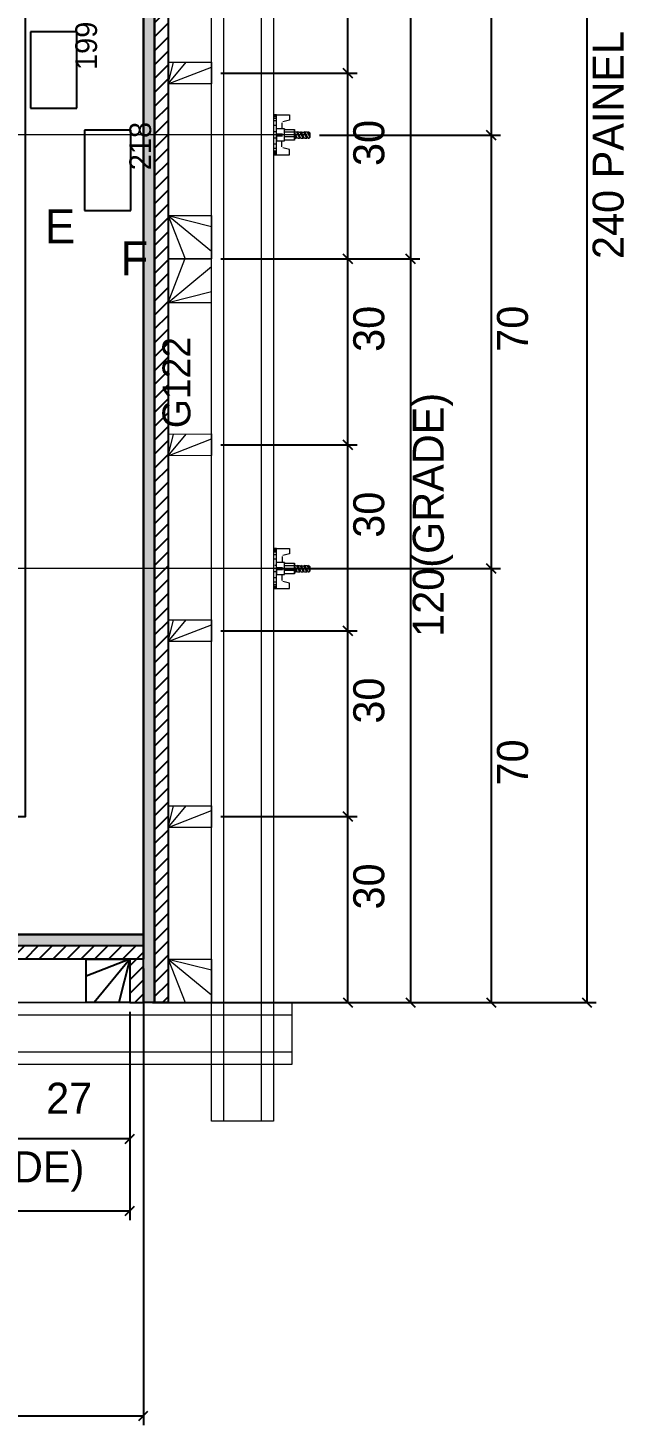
# Model space of a CAD drawing. Header units: metres. Extents: x 4937 to 9017, y 4087 to 4819.
# Drawn here: x 5275.8 to 5468.1, y 4087.2 to 4538.2 of the extents above; entities that cross this region are included whole.
import ezdxf

# ---------------------------------------------------------------- set-up
doc = ezdxf.new("R2010")
doc.units = ezdxf.units.M
for name, color, linetype in [('CHAPA', 7, 'Continuous'), ('CONCRETO', 7, 'Continuous'), ('COTA', 7, 'Continuous'), ('Hachura', 7, 'Continuous'), ('Madeira', 7, 'Continuous'), ('MEIO_PONT', 7, 'Continuous'), ('Perfil Metálico', 7, 'Continuous'), ('SARRAFO', 7, 'Continuous'), ('TEXTO_GERAL', 7, 'Continuous')]:
    doc.layers.add(name, color=color, linetype=linetype)

msp = doc.modelspace()

# ---------------------------------------------------------------- hatches: boundary and pattern name
at = {"layer": 'Hachura'}
h = msp.add_hatch(color=7, dxfattribs=at)
h.dxf.hatch_style = 1
h.paths.add_polyline_path([(5316.59, 4223.6), (5312.99, 4223.6), (5312.99, 4703.6), (5316.59, 4703.6), (5316.59, 4223.6)])
h = msp.add_hatch(dxfattribs=at)
h.set_pattern_fill('ANSI31')
h.paths.add_polyline_path([(5316.59, 4703.6), (5320.99, 4703.6), (5320.99, 4223.6), (5316.59, 4223.6), (5316.59, 4703.6)])
h = msp.add_hatch(color=7, dxfattribs=at)
h.dxf.hatch_style = 1
h.paths.add_polyline_path([(5312.99, 4245.6), (4960.99, 4245.6), (4960.99, 4242), (5312.99, 4242), (5312.99, 4245.6)])
h = msp.add_hatch(dxfattribs=at)
h.set_pattern_fill('ANSI31')
h.paths.add_polyline_path([(5312.99, 4242), (5312.99, 4237.6), (4960.99, 4237.6), (4960.99, 4242), (5312.99, 4242)])
h = msp.add_hatch(dxfattribs=at)
h.set_pattern_fill('ANSI31')
h.paths.add_polyline_path([(5312.99, 4223.6), (5308.59, 4223.6), (5308.59, 4237.6), (5312.99, 4237.6), (5312.99, 4223.6)])

# ---------------------------------------------------------------- linework, layer by layer
at = {"layer": 'CHAPA', "color": 1, "lineweight": 25}
for p, q in [((5312.99, 4245.6), (5312.99, 4237.6)), ((5312.99, 4237.6), (5309.22, 4237.6))]:
    msp.add_line(p, q, dxfattribs=at)
for points in [[(5316.59, 4223.6), (5312.99, 4223.6), (5312.99, 4703.6), (5316.59, 4703.6)], [(5312.99, 4245.6), (4960.99, 4245.6), (4960.99, 4242), (5312.99, 4242)]]:
    msp.add_lwpolyline(points, close=True, dxfattribs=at)
at = {"layer": 'CONCRETO', "color": 2, "lineweight": 25}
msp.add_lwpolyline([(4982.99, 4245.6), (4982.99, 4283.6), (5274.99, 4283.6), (5274.99, 4681.6), (5312.99, 4681.6), (5312.99, 4245.6)], close=True, dxfattribs=at)
at = {"layer": 'COTA', "color": 241, "lineweight": 25}
for p, q in [((5399.13, 4703.61), (5399.13, 4463.62)), ((5456.02, 4703.6), (5456.02, 4223.6)), ((5425.17, 4623.59), (5425.17, 4503.62)), ((5378.93, 4523.62), (5378.93, 4583.62)), ((5337.99, 4523.62), (5381.93, 4523.62)), ((5337.99, 4523.62), (5381.93, 4523.62)), ((5378.93, 4463.62), (5378.93, 4523.62)), ((5369.8, 4503.62), (5428.17, 4503.62)), ((5369.8, 4503.62), (5428.17, 4503.62)), ((5425.17, 4503.62), (5425.17, 4363.68)), ((5337.98, 4463.61), (5402.13, 4463.61)), ((5337.99, 4463.61), (5381.93, 4463.61)), ((5338.01, 4463.62), (5381.93, 4463.62)), ((5338.01, 4463.62), (5402.13, 4463.62)), ((5378.93, 4403.62), (5378.93, 4463.61)), ((5399.13, 4463.61), (5399.13, 4223.62)), ((5337.99, 4403.62), (5381.93, 4403.62)), ((5337.99, 4403.62), (5381.93, 4403.62)), ((5378.93, 4343.62), (5378.93, 4403.62)), ((5358.03, 4363.68), (5428.17, 4363.68)), ((5358.03, 4363.68), (5428.17, 4363.68)), ((5425.17, 4363.68), (5425.17, 4223.62)), ((5337.99, 4343.62), (5381.93, 4343.62)), ((5337.99, 4343.62), (5381.93, 4343.62)), ((5378.93, 4283.62), (5378.93, 4343.62)), ((5337.99, 4283.62), (5381.93, 4283.62)), ((5337.99, 4283.62), (5381.93, 4283.62)), ((5378.93, 4223.62), (5378.93, 4283.62)), ((5312.99, 4234.6), (5312.99, 4087.19)), ((5315.99, 4223.6), (5459.02, 4223.6)), ((5337.99, 4223.62), (5428.17, 4223.62)), ((5338.01, 4223.62), (5381.93, 4223.62)), ((5338.01, 4223.62), (5402.13, 4223.62)), ((5308.62, 4220.56), (5308.62, 4176.63)), ((5308.62, 4220.56), (5308.62, 4153.33)), ((5308.62, 4179.63), (5254.62, 4179.63)), ((5148.62, 4156.33), (5308.62, 4156.33)), ((4960.99, 4090.19), (5312.99, 4090.19))]:
    msp.add_line(p, q, dxfattribs=at)
at = {"layer": 'COTA', "color": 180, "lineweight": 25}
for p, q in [((5291.54, 4536.93), (5276.54, 4536.93)), ((5276.54, 4536.93), (5276.54, 4512.27)), ((5291.54, 4512.27), (5291.54, 4536.93)), ((5276.54, 4512.27), (5291.54, 4512.27)), ((5308.99, 4505.24), (5293.99, 4505.24)), ((5293.99, 4505.24), (5293.99, 4479.24)), ((5308.99, 4479.24), (5308.99, 4505.24)), ((5293.99, 4479.24), (5308.99, 4479.24))]:
    msp.add_line(p, q, dxfattribs=at)
at = {"layer": 'COTA', "color": 0, "lineweight": 25}
for p, q in [((5380.43, 4522.12), (5377.43, 4525.12)), ((5377.43, 4525.12), (5380.43, 4522.12)), ((5423.67, 4505.12), (5426.67, 4502.12)), ((5426.67, 4502.12), (5423.67, 4505.12)), ((5377.43, 4465.12), (5380.43, 4462.12)), ((5380.43, 4462.11), (5377.43, 4465.11)), ((5397.63, 4465.12), (5400.63, 4462.12)), ((5400.63, 4462.11), (5397.63, 4465.11)), ((5380.43, 4402.12), (5377.43, 4405.12)), ((5377.43, 4405.12), (5380.43, 4402.12)), ((5423.67, 4365.18), (5426.67, 4362.18)), ((5426.67, 4362.18), (5423.67, 4365.18)), ((5380.43, 4342.12), (5377.43, 4345.12)), ((5377.43, 4345.12), (5380.43, 4342.12)), ((5380.43, 4282.12), (5377.43, 4285.12)), ((5377.43, 4285.12), (5380.43, 4282.12)), ((5377.43, 4225.12), (5380.43, 4222.12)), ((5397.63, 4225.12), (5400.63, 4222.12)), ((5423.67, 4225.12), (5426.67, 4222.12)), ((5454.52, 4225.1), (5457.52, 4222.1)), ((5307.12, 4178.13), (5310.12, 4181.13)), ((5307.12, 4154.83), (5310.12, 4157.83)), ((5311.49, 4088.69), (5314.49, 4091.69))]:
    msp.add_line(p, q, dxfattribs=at)
at = {"layer": 'Hachura', "color": 0, "lineweight": 9}
for p, q in [((5355, 4510.14), (5355, 4497.24)), ((5355.91, 4510.14), (5355, 4510.14)), ((5355.92, 4510), (5355, 4510)), ((5355.91, 4497.24), (5355.91, 4510.14)), ((5355.91, 4510.14), (5360.16, 4510.14)), ((5360.16, 4510.14), (5360.16, 4508.46)), ((5355.92, 4509.79), (5355, 4509.79)), ((5355.92, 4509.45), (5355, 4509.45)), ((5355, 4509.19), (5355, 4501.37)), ((5355.92, 4508.99), (5355, 4508.99)), ((5355.92, 4508.15), (5355, 4508.15)), ((5355.92, 4506.72), (5355, 4506.72)), ((5358.49, 4505.62), (5355.91, 4505.62)), ((5357.71, 4507.57), (5357.71, 4505.62)), ((5360.16, 4508.46), (5357.95, 4507.88)), ((5358.49, 4501.75), (5358.49, 4505.62)), ((5358.49, 4505.62), (5358.49, 4505.37)), ((5358.49, 4505.62), (5358.49, 4505.37)), ((5355.91, 4503.68), (5355, 4503.68)), ((5355.15, 4502.73), (5355.59, 4502.73)), ((5355.78, 4504.66), (5355.35, 4504.66)), ((5355.59, 4502.73), (5355.8, 4502.73)), ((5357.91, 4503.89), (5355.91, 4503.89)), ((5355.91, 4503.69), (5355.91, 4501.75)), ((5355.91, 4503.38), (5357.91, 4503.38)), ((5355.91, 4502.4), (5355.91, 4503.04)), ((5355.91, 4497.24), (5355.91, 4502.4)), ((5355.91, 4501.75), (5358.49, 4501.75)), ((5357.71, 4499.81), (5357.71, 4501.75)), ((5358.49, 4505.37), (5361.71, 4505.37)), ((5361.71, 4504.59), (5358.49, 4504.59)), ((5361.71, 4503.04), (5358.49, 4503.04)), ((5361.71, 4502.01), (5358.49, 4502.01)), ((5361.64, 4505.37), (5361.64, 4502.01)), ((5361.71, 4505.37), (5361.71, 4502.01)), ((5362.36, 4504.59), (5361.71, 4504.59)), ((5362.68, 4502.66), (5361.71, 4504.59)), ((5361.71, 4503.82), (5362.34, 4502.55)), ((5361.71, 4503.56), (5362.16, 4502.66)), ((5361.71, 4502.66), (5362.16, 4502.66)), ((5362.36, 4504.59), (5363.32, 4502.66)), ((5362.43, 4504.69), (5363.5, 4502.55)), ((5363.75, 4502.59), (5362.66, 4504.75)), ((5362.68, 4502.66), (5363.32, 4502.66)), ((5363.3, 4504.59), (5362.87, 4504.59)), ((5363.84, 4502.66), (5362.87, 4504.59)), ((5363.3, 4504.59), (5363.52, 4504.59)), ((5363.52, 4504.59), (5364.48, 4502.66)), ((5363.6, 4504.69), (5364.67, 4502.55)), ((5364.91, 4502.59), (5363.82, 4504.75)), ((5363.84, 4502.66), (5364.48, 4502.66)), ((5364.03, 4504.59), (5364.68, 4504.59)), ((5365, 4502.66), (5364.03, 4504.59)), ((5364.27, 4502.66), (5364.48, 4502.66)), ((5364.68, 4504.59), (5365.64, 4502.66)), ((5364.76, 4504.69), (5365.83, 4502.55)), ((5366.07, 4502.59), (5364.98, 4504.75)), ((5365, 4502.66), (5365.64, 4502.66)), ((5366.16, 4502.66), (5365.19, 4504.59)), ((5365.84, 4504.59), (5365.19, 4504.59)), ((5366.16, 4502.66), (5365.19, 4504.59)), ((5365.84, 4504.59), (5366.48, 4503.3)), ((5365.92, 4504.69), (5366.48, 4503.56)), ((5366.48, 4504.08), (5366.15, 4504.75)), ((5366.16, 4502.66), (5366.48, 4502.66)), ((5366.48, 4504.33), (5366.35, 4504.59)), ((5366.48, 4504.59), (5366.8, 4504.27)), ((5366.48, 4504.59), (5366.48, 4502.66)), ((5366.48, 4502.66), (5366.8, 4502.98)), ((5366.8, 4502.98), (5366.8, 4504.27)), ((5355.92, 4500.65), (5355, 4500.65)), ((5355.92, 4499.23), (5355, 4499.23)), ((5355.92, 4498.39), (5355, 4498.39)), ((5355.92, 4497.93), (5355, 4497.93)), ((5355.92, 4497.59), (5355, 4497.59)), ((5355.92, 4497.38), (5355, 4497.38)), ((5355, 4497.24), (5360.14, 4497.24)), ((5360.16, 4498.92), (5357.95, 4499.5)), ((5360.16, 4497.24), (5360.16, 4498.92)), ((5355.03, 4370.14), (5355.03, 4357.24)), ((5355.93, 4370.14), (5355.03, 4370.14)), ((5355.93, 4357.24), (5355.93, 4370.14)), ((5355.93, 4370.14), (5360.19, 4370.14)), ((5360.19, 4370.14), (5360.19, 4368.46)), ((5355.95, 4370), (5355.02, 4370)), ((5355.95, 4369.79), (5355.02, 4369.79)), ((5355.95, 4369.45), (5355.02, 4369.45)), ((5355.95, 4368.99), (5355.02, 4368.99)), ((5355.95, 4368.15), (5355.02, 4368.15)), ((5355.03, 4369.19), (5355.03, 4361.37)), ((5355.95, 4366.72), (5355.03, 4366.72)), ((5357.74, 4367.57), (5357.74, 4365.62)), ((5360.19, 4368.46), (5357.98, 4367.88)), ((5355.93, 4363.68), (5355.03, 4363.68)), ((5355.18, 4362.73), (5355.61, 4362.73)), ((5355.81, 4364.66), (5355.37, 4364.66)), ((5355.61, 4362.73), (5355.83, 4362.73)), ((5358.51, 4365.62), (5355.93, 4365.62)), ((5357.93, 4363.89), (5355.93, 4363.89)), ((5355.93, 4363.69), (5355.93, 4361.75)), ((5355.93, 4363.38), (5357.93, 4363.38)), ((5355.93, 4362.4), (5355.93, 4363.04)), ((5355.93, 4357.24), (5355.93, 4362.4)), ((5355.93, 4361.75), (5358.51, 4361.75)), ((5357.74, 4359.81), (5357.74, 4361.75)), ((5358.51, 4361.75), (5358.51, 4365.62)), ((5358.51, 4365.62), (5358.51, 4365.37)), ((5358.51, 4365.62), (5358.51, 4365.37)), ((5358.51, 4365.37), (5361.74, 4365.37)), ((5361.74, 4364.59), (5358.51, 4364.59)), ((5361.74, 4363.04), (5358.51, 4363.04)), ((5361.74, 4362.01), (5358.51, 4362.01)), ((5361.67, 4365.37), (5361.67, 4362.01)), ((5361.74, 4365.37), (5361.74, 4362.01)), ((5362.38, 4364.59), (5361.74, 4364.59)), ((5362.7, 4362.66), (5361.74, 4364.59)), ((5361.74, 4363.82), (5362.37, 4362.55)), ((5361.74, 4363.56), (5362.19, 4362.66)), ((5361.74, 4362.66), (5362.19, 4362.66)), ((5362.38, 4364.59), (5363.35, 4362.66)), ((5362.46, 4364.69), (5363.53, 4362.55)), ((5363.77, 4362.59), (5362.69, 4364.75)), ((5362.7, 4362.66), (5363.35, 4362.66)), ((5363.33, 4364.59), (5362.9, 4364.59)), ((5363.87, 4362.66), (5362.9, 4364.59)), ((5363.33, 4364.59), (5363.54, 4364.59)), ((5363.54, 4364.59), (5364.51, 4362.66)), ((5363.62, 4364.69), (5364.69, 4362.55)), ((5364.93, 4362.59), (5363.85, 4364.75)), ((5363.87, 4362.66), (5364.51, 4362.66)), ((5364.06, 4364.59), (5364.7, 4364.59)), ((5365.03, 4362.66), (5364.06, 4364.59)), ((5364.3, 4362.66), (5364.51, 4362.66)), ((5364.7, 4364.59), (5365.67, 4362.66)), ((5364.78, 4364.69), (5365.85, 4362.55)), ((5366.09, 4362.59), (5365.01, 4364.75)), ((5365.03, 4362.66), (5365.67, 4362.66)), ((5366.19, 4362.66), (5365.22, 4364.59)), ((5365.86, 4364.59), (5365.22, 4364.59)), ((5366.19, 4362.66), (5365.22, 4364.59)), ((5365.86, 4364.59), (5366.51, 4363.3)), ((5365.94, 4364.69), (5366.51, 4363.56)), ((5366.51, 4364.08), (5366.17, 4364.75)), ((5366.19, 4362.66), (5366.51, 4362.66)), ((5366.51, 4364.33), (5366.38, 4364.59)), ((5366.51, 4364.59), (5366.83, 4364.27)), ((5366.51, 4364.59), (5366.51, 4362.66)), ((5366.51, 4362.66), (5366.83, 4362.98)), ((5366.83, 4362.98), (5366.83, 4364.27)), ((5355.95, 4360.65), (5355.02, 4360.65)), ((5355.95, 4359.23), (5355.02, 4359.23)), ((5355.95, 4358.39), (5355.02, 4358.39)), ((5355.95, 4357.93), (5355.02, 4357.93)), ((5355.95, 4357.59), (5355.02, 4357.59)), ((5355.95, 4357.38), (5355.02, 4357.38)), ((5355.03, 4357.24), (5360.17, 4357.24)), ((5360.19, 4358.92), (5357.98, 4359.5)), ((5360.19, 4357.24), (5360.19, 4358.92))]:
    msp.add_line(p, q, dxfattribs=at)
at = {"layer": 'Hachura', "color": 251, "lineweight": 9}
for p, q in [((5365.81, 4503.68), (5226.01, 4503.68)), ((5365.83, 4363.68), (5226.03, 4363.68))]:
    msp.add_line(p, q, dxfattribs=at)
at = {"layer": 'Madeira', "color": 126, "lineweight": 18}
for p, q in [((5321, 4520.11), (5326.75, 4527.11)), ((5321, 4520.11), (5322.73, 4527.11)), ((5321, 4520.11), (5334.99, 4525.55)), ((5320.99, 4477.61), (5335, 4466.11)), ((5320.99, 4477.61), (5334.99, 4474.14)), ((5320.99, 4477.61), (5326.43, 4463.61)), ((5321.01, 4449.6), (5326.42, 4463.6)), ((5321.01, 4449.6), (5335, 4461.13)), ((5321.01, 4449.6), (5335.01, 4453.1)), ((5321, 4400.11), (5326.75, 4407.11)), ((5321, 4400.11), (5322.73, 4407.11)), ((5321, 4400.11), (5334.99, 4405.55)), ((5321, 4340.11), (5326.75, 4347.11)), ((5321, 4340.11), (5322.73, 4347.11)), ((5321, 4340.11), (5334.99, 4345.55)), ((5321, 4280.11), (5326.75, 4287.11)), ((5321, 4280.11), (5322.73, 4287.11)), ((5321, 4280.11), (5334.99, 4285.55)), ((5320.99, 4237.61), (5335, 4226.11)), ((5320.99, 4237.61), (5334.99, 4234.14)), ((5320.99, 4237.61), (5326.43, 4223.61))]:
    msp.add_line(p, q, dxfattribs=at)
for points in [[(5321, 4463.61), (5335, 4463.62), (5334.99, 4703.61), (5320.99, 4703.6)], [(5321, 4520.11), (5320.99, 4527.11), (5334.99, 4527.12), (5335, 4520.12)], [(5320.99, 4477.61), (5334.99, 4477.62), (5335.01, 4463.62), (5321.01, 4463.61)], [(5321, 4223.61), (5335, 4223.62), (5334.99, 4463.61), (5320.99, 4463.6)], [(5321.01, 4449.6), (5335.01, 4449.61), (5334.99, 4463.61), (5320.99, 4463.6)], [(5321, 4400.11), (5320.99, 4407.11), (5334.99, 4407.12), (5335, 4400.12)], [(5321, 4340.11), (5320.99, 4347.11), (5334.99, 4347.12), (5335, 4340.12)], [(5321, 4280.11), (5320.99, 4287.11), (5334.99, 4287.12), (5335, 4280.12)], [(5308.59, 4237.56), (5308.59, 4223.56), (5148.59, 4223.56), (5148.59, 4237.56)], [(5320.99, 4237.61), (5334.99, 4237.62), (5335.01, 4223.62), (5321.01, 4223.61)]]:
    msp.add_lwpolyline(points, close=True, dxfattribs=at)
at = {"layer": 'MEIO_PONT', "color": 93, "lineweight": 25}
for q in [(5294.59, 4232.13), (5297.08, 4223.56), (5305.11, 4223.56)]:
    msp.add_line((5308.59, 4237.56), q, dxfattribs=at)
msp.add_lwpolyline([(5308.59, 4237.56), (5308.59, 4223.56), (5294.59, 4223.56), (5294.59, 4237.56)], close=True, dxfattribs=at)
at = {"layer": 'Perfil Metálico', "color": 224, "lineweight": 18}
for points in [[(5334.99, 4735.53), (5354.99, 4735.53), (5354.99, 4185.28), (5334.99, 4185.28)], [(5350.99, 4185.28), (5338.99, 4185.28), (5338.99, 4735.53), (5350.99, 4735.53)], [(5360.9, 4223.6), (5360.9, 4203.6), (4936.63, 4203.6), (4936.63, 4223.6)], [(4936.63, 4207.6), (4936.63, 4219.6), (5360.9, 4219.6), (5360.9, 4207.6)]]:
    msp.add_lwpolyline(points, close=True, dxfattribs=at)
at = {"layer": 'SARRAFO', "color": 251, "lineweight": 25}
msp.add_line((5312.99, 4237.6), (4960.99, 4237.56), dxfattribs=at)
for points in [[(5316.59, 4223.6), (5316.59, 4703.6), (5320.99, 4703.6), (5320.99, 4223.6)], [(5316.59, 4223.6), (5316.59, 4703.6), (5320.99, 4703.6), (5320.99, 4223.6)], [(5308.59, 4237.6), (5308.59, 4223.6), (5312.99, 4223.6), (5312.99, 4237.6)]]:
    msp.add_lwpolyline(points, close=True, dxfattribs=at)
msp.add_lwpolyline([(4960.99, 4237.56), (4960.99, 4245.6), (5312.99, 4245.6), (5312.99, 4237.6)], dxfattribs=at)

# ---------------------------------------------------------------- texts
at = {"layer": 'COTA', "color": 1, "lineweight": 25}
for s, p in [('199', (5298.04, 4524.6)), ('218', (5315.49, 4492.24))]:
    msp.add_text(s, height=7, rotation=90, dxfattribs=at).set_placement(p)
at = {"layer": 'COTA', "color": 241, "lineweight": 25}
for s, p in [('240 PAINEL', (5467.92, 4463.6)), ('30', (5390.71, 4493.62)), ('30', (5390.71, 4433.62)), ('70', (5437.07, 4433.65)), ('120(GRADE)', (5409.91, 4341.62)), ('30', (5390.71, 4373.62)), ('30', (5390.71, 4313.62)), ('70', (5437.07, 4293.65)), ('30', (5390.71, 4253.62))]:
    msp.add_text(s, height=10, rotation=90, dxfattribs=at).set_placement(p)
for s, p in [('27', (5281.62, 4187.7)), ('80(GRADE)', (5222.62, 4165.55))]:
    msp.add_text(s, height=10, dxfattribs=at).set_placement(p)
at = {"layer": 'TEXTO_GERAL', "color": 7, "lineweight": 25}
for s, p in [('E', (5281.21, 4468.62)), ('F', (5305.6, 4458.32))]:
    msp.add_text(s, height=11, dxfattribs=at).set_placement(p)
at = {"layer": 'TEXTO_GERAL', "color": 0, "lineweight": 25}
msp.add_text('G122', height=9, rotation=90, dxfattribs=at).set_placement((5328.17, 4409))

doc.saveas('drawing.dxf')
